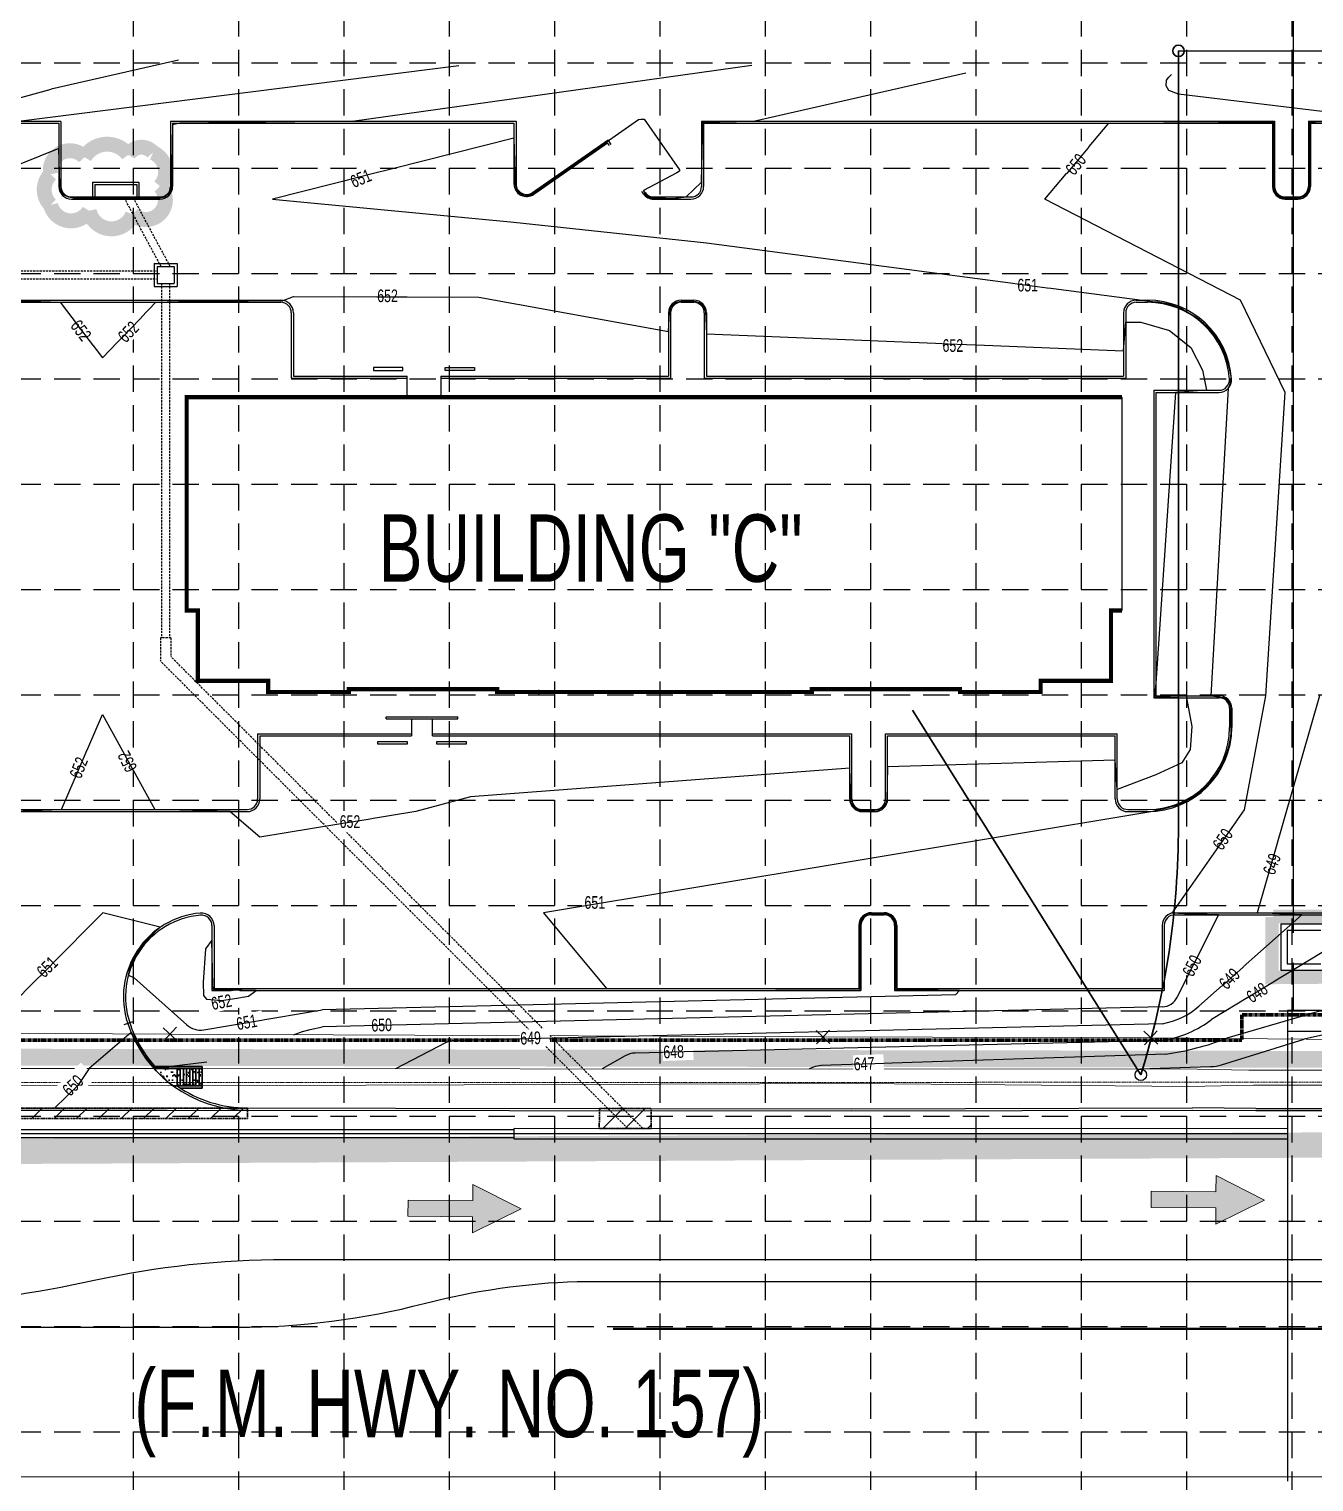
# Model space of a CAD drawing. Header units: feet. Extents: x 9897 to 20516, y 9531 to 20344.
# Drawn here: x 10723.2 to 11028.1, y 9895.1 to 10240 of the extents above; entities that cross this region are included whole.
import ezdxf

# ---------------------------------------------------------------- set-up
doc = ezdxf.new("R2010")
doc.units = ezdxf.units.FT
doc.header["$MEASUREMENT"] = 0
for name, pattern in [('CENTER2', [28.575, 19.05, -3.175, 3.175, -3.175]), ('DASHED', [0.75, 0.5, -0.25]), ('DASHED2', [0.375, 0.25, -0.125]), ('HIDDEN', [0.375, 0.25, -0.125]), ('PHANTOM2', [1.25, 0.625, -0.125, 0.125, -0.125, 0.125, -0.125])]:
    doc.linetypes.add(name, pattern=pattern)
doc.layers.get('0').update_dxf_attribs({"lineweight": 18})
for name, color, linetype, lineweight in [('1-CM-DRAW', 9, 'Continuous', 25), ('BDY', 30, 'PHANTOM2', 70), ('BDY-ORIGINALTRACTS', 10, 'HIDDEN', 20), ('FENCE', 43, 'Continuous', 20), ('LIMITS OF DISTURBANCE', 1, 'Continuous', 18), ('PAVE-SAWCUT', 4, 'DASHED2', 35), ('PAVE-SAWCUT-HATCH', 7, 'Continuous', 25), ('PAVE-SIDE-EX', 8, 'Continuous', 18), ('PAVE-SIDEWALK', 6, 'Continuous', 35), ('PC', 43, 'Continuous', 25), ('TEXT-ANNOT-CONTOUR-PROP', 9, 'Continuous', 20), ('TEXT-STREET NAMES', 5, 'Continuous', 35), ('UE-SS', 81, 'CENTER2', 25), ('UP-SD', 160, 'DASHED', 25), ('UP-SD-INLET', 2, 'Continuous', 25), ('UP-SS', 52, 'Continuous', 35)]:
    doc.layers.add(name, color=color, linetype=linetype, lineweight=lineweight)
for name, color, linetype in [('A-SITE-BLDG', 2, 'Continuous'), ('A-SITE-CURB', 4, 'Continuous'), ('A-SITE-CURB-BACK', 200, 'Continuous'), ('A-SITE-CURB-FUTR', 6, 'Continuous'), ('BDY-BC', 20, 'Continuous'), ('BDY-GUTTER', 255, 'Continuous'), ('GRID', 254, 'HIDDEN'), ('LEGEND', 7, 'Continuous'), ('SILT FENCE', 200, 'Continuous'), ('UE-SD', 57, 'Continuous')]:
    doc.layers.add(name, color=color, linetype=linetype)
doc.styles.get("Standard").update_dxf_attribs({"font": 'ARIAL.TTF', "width": 0.7})

# ---------------------------------------------------------------- blocks, each defined once
blk = doc.blocks.new('X')
at = {"color": 0}
for p, q in [((-0.00294, -0.00294), (0.00294, 0.00294)), ((-0.00294, 0.00294), (0.00294, -0.00294))]:
    blk.add_line(p, q, dxfattribs=at)
blk.add_point((0, 0), dxfattribs=at)
blk = doc.blocks.new('inlet protection')
at = {"layer": 'LEGEND', "color": 170, "ltscale": 100, "const_width": 9.48}
blk.add_lwpolyline([(38.03, 58.52, 0.520567), (38.03, 58.52, 0.765195), (16.58, 47.73, 0.417879), (16.45, 28.3, 0.6649), (40.96, 24.56, 0.744833), (68.6, 22.24, 0.975642), (85.82, 40.03, 0.520567), (81.53, 61.46, 0.520567), (65.81, 60.03, 0.540264), (38.03, 58.52)], format="xyb", close=True, dxfattribs=at)

msp = doc.modelspace()

# ---------------------------------------------------------------- hatches: boundary and pattern name
at = {"layer": 'PAVE-SAWCUT-HATCH'}
h = msp.add_hatch(dxfattribs=at)
h.set_pattern_fill('ANSI31', color=256, scale=30, style=0)
h.paths.add_polyline_path([(10775.02, 9983.87), (10775.02, 9981.37), (10686.09, 9981.33), (10686.08, 9983.83)])
h = msp.add_hatch(dxfattribs=at)
h.set_pattern_fill('ANSI31', color=256, scale=30, style=0)
h.paths.add_polyline_path([(10858.5, 9983.77), (10870.81, 9983.75), (10870.81, 9978.99), (10858.49, 9979)])
at = {"layer": 'PAVE-SIDEWALK'}
h = msp.add_hatch(dxfattribs=at)
h.set_pattern_fill('AR-SAND', style=0)
h.set_pattern_definition([(37.5, (0, 0), (-0.06299336, 1.92682377), [0, -1.52, 0, -1.7, 0, -1.625]), (7.5, (0, 0), (1.7697767, 2.82214607), [0, -0.82, 0, -1.37, 0, -0.525]), (327.5, (-1.23, 0), (3.11414186, 0.00565905), [0, -0.5, 0, -1.8, 0, -2.35]), (317.5, (-1.23, 0), (3.0061266, 0.87767556), [0, -0.25, 0, -1.18, 0, -1.35])])
edge = h.paths.add_edge_path()
edge.add_arc((10775.06, 10013.37), 30, 222.1728, 233.9878)
edge.add_line((10757.42, 9989.1), (10764.28, 9989.1))
edge.add_line((10764.28, 9989.1), (10764.28, 9993.22))
edge.add_line((10764.28, 9993.22), (10752.82, 9993.23))

# ---------------------------------------------------------------- linework, layer by layer
for points in [[(11004.85, 9967.83), (11004.82, 9963.99), (10989.46, 9964.12), (10989.43, 9960.28), (11004.79, 9960.16), (11004.76, 9956.32), (11016.32, 9961.98), (11004.85, 9967.83)], [(10828.49, 9965.75), (10828.46, 9961.91), (10813.1, 9962.03), (10813.07, 9958.19), (10828.43, 9958.07), (10828.4, 9954.23), (10839.96, 9959.9), (10828.49, 9965.75)]]:
    msp.add_lwpolyline(points, close=True)
at = {"color": 254}
for points in [[(11004.76, 9956.32), (11004.85, 9967.83), (11016.32, 9961.98), (11004.85, 9967.83)], [(10828.4, 9954.23), (10828.49, 9965.75), (10839.96, 9959.9), (10828.49, 9965.75)], [(10989.46, 9964.12), (10989.43, 9960.28), (11004.82, 9963.99), (11004.79, 9960.16)], [(10813.1, 9962.03), (10813.07, 9958.19), (10828.46, 9961.91), (10828.43, 9958.07)]]:
    msp.add_solid(points, dxfattribs=at)
at = {"layer": '1-CM-DRAW'}
for p, q in [((10882.74, 10218.13), (10882.74, 10202.63)), ((10748, 10004.42), (10745.63, 10003.64))]:
    msp.add_line(p, q, dxfattribs=at)
at = {"layer": 'A-SITE-BLDG', "color": 7}
for p, q in [((10982.56, 10101.96), (10982.56, 10152.63)), ((10844.07, 10083.13), (10844.07, 10082.13))]:
    msp.add_line(p, q, dxfattribs=at)
at = {"layer": 'A-SITE-BLDG', "color": 7, "const_width": 1}
msp.add_lwpolyline([(10760.56, 10152.63), (10982.56, 10152.63), (10760.56, 10152.63), (10760.56, 10101.96), (10763.23, 10101.96), (10763.23, 10085.29), (10779.9, 10085.29), (10779.9, 10082.63), (10799.06, 10082.63), (10799.06, 10083.29), (10834.23, 10083.29), (10834.23, 10082.63), (10908.9, 10082.63), (10908.9, 10083.29), (10944.07, 10083.29), (10944.07, 10082.63), (10963.23, 10082.63), (10963.23, 10085.29), (10979.9, 10085.29), (10979.9, 10101.96), (10982.56, 10101.96)], dxfattribs=at)
at = {"layer": 'A-SITE-CURB', "color": 7, "ltscale": 0.45}
for p, q in [((10667.24, 10217.63), (10730.24, 10217.63)), ((10730.24, 10217.63), (10730.24, 10202.63)), ((10757.24, 10217.63), (10757.24, 10202.63)), ((10757.24, 10217.63), (10838.24, 10217.63)), ((10838.24, 10217.63), (10838.24, 10203.23)), ((10883.24, 10217.63), (10883.24, 10202.63)), ((10842.96, 10200.77), (10860.44, 10213.02)), ((10871.38, 10199.63), (10880.24, 10199.63)), ((10663.22, 10175.63), (10782.9, 10175.63)), ((10663.22, 10175.63), (10782.9, 10175.63)), ((10877.9, 10175.63), (10880.9, 10175.63)), ((10985.9, 10175.63), (10988.57, 10175.63)), ((10785.9, 10172.63), (10785.9, 10157.63)), ((10785.9, 10172.63), (10785.9, 10157.63)), ((10874.9, 10172.63), (10874.9, 10157.63)), ((10883.9, 10172.63), (10883.9, 10157.63)), ((10982.9, 10172.63), (10982.9, 10157.63)), ((10785.9, 10157.63), (10794.9, 10157.63)), ((10785.9, 10157.63), (10794.9, 10157.63)), ((10794.9, 10157.63), (10812.9, 10157.63)), ((10802.9, 10157.63), (10812.9, 10157.63)), ((10812.9, 10152.63), (10812.9, 10157.63)), ((10820.9, 10157.63), (10820.9, 10152.63)), ((10820.9, 10157.63), (10874.9, 10157.63)), ((10820.9, 10157.63), (10874.9, 10157.63)), ((10883.9, 10157.63), (10982.9, 10157.63)), ((10990.57, 10153.75), (10990.57, 10081.75)), ((10990.57, 10153.75), (11005.53, 10153.75)), ((10990.57, 10081.75), (11005.57, 10081.75)), ((11008.57, 10078.75), (11008.57, 10074.23)), ((10807.91, 10076.24), (10824.91, 10076.23)), ((10807.91, 10076.24), (10824.91, 10076.23)), ((10813.91, 10076.24), (10813.91, 10072.24)), ((10813.91, 10076.24), (10813.91, 10072.24)), ((10818.91, 10072.23), (10818.91, 10076.23)), ((10818.91, 10072.23), (10818.91, 10076.23)), ((10777.91, 10072.23), (10813.91, 10072.23)), ((10777.91, 10072.23), (10777.91, 10057.23)), ((10777.91, 10072.23), (10813.91, 10072.23)), ((10818.91, 10072.23), (10917.91, 10072.23)), ((10917.91, 10057.23), (10917.91, 10072.23)), ((10926.91, 10072.23), (10980.91, 10072.23)), ((10926.91, 10057.23), (10926.91, 10072.23)), ((10980.91, 10057.23), (10980.91, 10072.23)), ((10667.22, 10054.23), (10774.91, 10054.23)), ((10667.22, 10054.23), (10774.91, 10054.23)), ((10920.91, 10054.23), (10923.91, 10054.23)), ((10983.91, 10054.23), (10988.57, 10054.23))]:
    msp.add_line(p, q, dxfattribs=at)
at = {"layer": 'A-SITE-CURB', "color": 7}
for p, q in [((10883.24, 10217.63), (11018.24, 10217.63)), ((11018.24, 10217.63), (11018.24, 10202.63)), ((11027.24, 10217.63), (11027.24, 10202.63)), ((11027.24, 10217.63), (11198.24, 10217.63)), ((10860.92, 10212.33), (10860.44, 10213.02)), ((10733.24, 10199.63), (10754.24, 10199.63)), ((10868.92, 10200.91), (10868.57, 10201.41)), ((11021.24, 10199.63), (11024.24, 10199.63)), ((10804.9, 10159.62), (10804.9, 10158.96)), ((10811.9, 10159.62), (10804.9, 10159.62)), ((10804.9, 10158.96), (10811.9, 10158.96)), ((10811.9, 10158.96), (10811.9, 10159.62)), ((10821.9, 10159.62), (10828.9, 10159.62)), ((10821.9, 10158.96), (10821.9, 10159.62)), ((10828.9, 10158.96), (10821.9, 10158.96)), ((10828.9, 10159.62), (10828.9, 10158.96)), ((10923.06, 10030.23), (10926.06, 10030.23)), ((10995.06, 10030.23), (11083.56, 10030.23)), ((10767.06, 10027.16), (10767.06, 10012.23)), ((10920.06, 10027.23), (10920.06, 10012.23)), ((10929.06, 10027.23), (10929.06, 10012.23)), ((10992.06, 10027.23), (10992.06, 10012.23)), ((10767.06, 10012.23), (10920.06, 10012.23)), ((10929.06, 10012.23), (10992.06, 10012.23))]:
    msp.add_line(p, q, dxfattribs=at)
at = {"layer": 'A-SITE-CURB', "color": 7, "ltscale": 0.45}
for points in [[(10812.91, 10070.23), (10805.91, 10070.23), (10805.91, 10070.9), (10812.91, 10070.9)], [(10826.91, 10070.23), (10819.91, 10070.23), (10819.91, 10070.9), (10826.91, 10070.9)]]:
    msp.add_lwpolyline(points, close=True, dxfattribs=at)
at = {"layer": 'A-SITE-CURB', "color": 7}
for centre, radius, start, end in [((10733.24, 10202.63), 3, 180, 270), ((11021.24, 10202.63), 3, 180, 270), ((11024.24, 10202.63), 3, 270, 0), ((10765.56, 10010.23), 20, 95.0622, 198.297), ((10764.06, 10027.16), 3, 0, 95.0622), ((10923.06, 10027.23), 3, 90, 180), ((10926.06, 10027.23), 3, 0, 90), ((10995.06, 10027.23), 3, 90, 180), ((10775.06, 10013.37), 30, 198.297, 269.9315)]:
    msp.add_arc(centre, radius, start, end, dxfattribs=at)
at = {"layer": 'A-SITE-CURB', "color": 7, "ltscale": 0.45}
for centre, radius, start, end in [((10754.24, 10202.63), 3, 270, 0), ((10841.24, 10203.23), 3, 180, 305), ((10880.24, 10202.63), 3, 270, 0), ((10871.38, 10202.63), 3, 215, 270), ((10782.9, 10172.63), 3, 0, 90), ((10782.9, 10172.63), 3, 0, 90), ((10877.9, 10172.63), 3, 90, 180), ((10880.9, 10172.63), 3, 0, 90), ((10985.9, 10172.63), 3, 90, 180), ((10988.57, 10155.63), 20, 3.7822, 90), ((11005.53, 10156.75), 3, 270, 3.7822), ((11005.57, 10078.75), 3, 0, 90), ((10988.57, 10074.23), 20, 270, 360), ((10774.91, 10057.23), 3, 270, 0), ((10774.91, 10057.23), 3, 270, 0), ((10920.91, 10057.23), 3, 180, 270), ((10923.91, 10057.23), 3, 270, 0), ((10983.91, 10057.23), 3, 180, 270)]:
    msp.add_arc(centre, radius, start, end, dxfattribs=at)
at = {"layer": 'A-SITE-CURB-BACK', "color": 7, "ltscale": 0.45}
for p, q in [((10666.74, 10218.13), (10730.74, 10218.13)), ((10730.74, 10218.09), (10730.74, 10202.63)), ((10756.74, 10218.13), (10838.74, 10218.13)), ((10756.74, 10218.11), (10756.74, 10202.63)), ((10838.74, 10218.13), (10838.74, 10203.23)), ((10882.74, 10218.13), (11018.74, 10218.13)), ((10882.74, 10217.63), (10882.74, 10202.63)), ((11018.74, 10218.13), (11018.74, 10202.63)), ((11026.74, 10218.13), (11026.74, 10202.63)), ((11026.74, 10218.13), (11198.74, 10218.13)), ((10842.67, 10201.18), (10860.56, 10213.71)), ((10871.38, 10200.13), (10880.24, 10200.13)), ((10873.82, 10200.13), (10880.24, 10200.13)), ((11021.24, 10200.13), (11024.24, 10200.13)), ((10807.91, 10076.74), (10824.91, 10076.73)), ((10807.91, 10076.74), (10824.91, 10076.73)), ((10667.22, 10054.73), (10774.91, 10054.73)), ((10667.22, 10054.73), (10774.91, 10054.73))]:
    msp.add_line(p, q, dxfattribs=at)
at = {"layer": 'A-SITE-CURB-BACK', "color": 7}
for p, q in [((10861.33, 10212.62), (10860.56, 10213.71)), ((10733.24, 10200.13), (10754.24, 10200.13)), ((10869.33, 10201.19), (10868.98, 10201.7)), ((10663.22, 10175.13), (10782.9, 10175.13)), ((10663.22, 10175.13), (10782.9, 10175.13)), ((10877.9, 10175.13), (10880.9, 10175.13)), ((10985.9, 10175.13), (10988.57, 10175.13)), ((10785.4, 10172.63), (10785.4, 10157.13)), ((10785.4, 10172.63), (10785.4, 10157.13)), ((10875.4, 10172.63), (10875.4, 10157.13)), ((10883.4, 10172.63), (10883.4, 10157.13)), ((10983.4, 10172.63), (10983.4, 10157.13)), ((10785.4, 10157.13), (10794.9, 10157.13)), ((10785.4, 10157.13), (10794.9, 10157.13)), ((10794.9, 10157.13), (10812.9, 10157.13)), ((10802.9, 10157.13), (10812.9, 10157.13)), ((10820.9, 10157.13), (10875.4, 10157.13)), ((10820.9, 10157.13), (10875.4, 10157.13)), ((10883.4, 10157.13), (10983.4, 10157.13)), ((10990.07, 10154.25), (10990.07, 10081.25)), ((10990.07, 10154.25), (11005.53, 10154.25)), ((10990.07, 10081.25), (11005.57, 10081.25)), ((11008.07, 10078.75), (11008.07, 10074.23)), ((10807.91, 10076.24), (10807.91, 10076.74)), ((10807.91, 10076.24), (10807.91, 10076.74)), ((10824.91, 10076.23), (10824.91, 10076.73)), ((10824.91, 10076.23), (10824.91, 10076.73)), ((10777.41, 10072.73), (10813.91, 10072.73)), ((10777.41, 10072.73), (10777.41, 10057.23)), ((10777.41, 10072.73), (10813.91, 10072.73)), ((10818.91, 10072.73), (10918.41, 10072.73)), ((10918.41, 10057.23), (10918.41, 10072.73)), ((10926.41, 10072.73), (10981.41, 10072.73)), ((10926.41, 10057.23), (10926.41, 10072.73)), ((10981.41, 10057.23), (10981.41, 10072.73)), ((10920.91, 10054.73), (10923.91, 10054.73)), ((10983.91, 10054.73), (10988.57, 10054.73)), ((10923.06, 10029.73), (10926.06, 10029.73)), ((10995.06, 10029.73), (11083.56, 10029.73)), ((10766.56, 10027.16), (10766.56, 10011.73)), ((10920.56, 10027.23), (10920.56, 10011.73)), ((10928.56, 10027.23), (10928.56, 10011.73)), ((10992.56, 10027.23), (10992.56, 10011.73)), ((10766.56, 10011.73), (10920.56, 10011.73)), ((10928.56, 10011.73), (10992.56, 10011.73))]:
    msp.add_line(p, q, dxfattribs=at)
for centre, radius, start, end in [((10733.24, 10202.63), 2.5, 180, 270), ((10782.9, 10172.63), 2.5, 0, 90), ((10782.9, 10172.63), 2.5, 0, 90), ((10877.9, 10172.63), 2.5, 90, 180), ((10880.9, 10172.63), 2.5, 0, 90), ((10985.9, 10172.63), 2.5, 90, 180), ((10988.57, 10155.63), 19.5, 3.7822, 90), ((11005.53, 10156.75), 2.5, 270, 3.7822), ((11005.57, 10078.75), 2.5, 360, 90), ((10988.57, 10074.23), 19.5, 270, 360), ((10920.91, 10057.23), 2.5, 180, 270), ((10923.91, 10057.23), 2.5, 270, 0), ((10983.91, 10057.23), 2.5, 180, 270), ((10765.56, 10010.23), 19.5, 95.0622, 198.297), ((10764.06, 10027.16), 2.5, 0, 95.0622), ((10923.06, 10027.23), 2.5, 90, 180), ((10926.06, 10027.23), 2.5, 0, 90), ((10995.06, 10027.23), 2.5, 90, 180), ((10775.06, 10013.37), 29.5, 198.297, 223.0599), ((10775.06, 10013.37), 29.5, 235.3464, 269.9315)]:
    msp.add_arc(centre, radius, start, end, dxfattribs=at)
at = {"layer": 'A-SITE-CURB-BACK', "color": 7, "ltscale": 0.45}
for centre, start, end in [((10754.24, 10202.63), 270, 0), ((10841.24, 10203.23), 180, 305), ((10880.24, 10202.63), 270, 0), ((10880.24, 10202.63), 270, 0), ((11021.24, 10202.63), 180, 270), ((11024.24, 10202.63), 270, 0), ((10871.38, 10202.63), 215, 270), ((10774.91, 10057.23), 270, 0), ((10774.91, 10057.23), 270, 0)]:
    msp.add_arc(centre, 2.5, start, end, dxfattribs=at)
at = {"layer": 'A-SITE-CURB-FUTR', "color": 7}
msp.add_lwpolyline([(10489.96, 9931.84), (10772.72, 9931.84, 0.063349), (10816.96, 9937.47, -0.055002), (10853.25, 9942.7), (11065.25, 9942.7, 0.051122), (11072.98, 9943.49, 0.814038), (11072.98, 9947.26, 0.064835), (11065.05, 9947.85), (10784.02, 9947.85, 0.054396), (10738.6, 9942.9, -0.0391), (10696.15, 9936.95), (10489.99, 9936.95, 0.039916), (10480.07, 9936.16, 0.89837), (10480.27, 9932.39, -0.001182)], format="xyb", close=True, dxfattribs=at)
at = {"layer": 'A-SITE-CURB-FUTR', "color": 7, "const_width": 0.5}
msp.add_lwpolyline([(10861.73, 9931.46), (11072.2, 9931.46)], dxfattribs=at)
at = {"layer": 'BDY', "color": 7}
for p, q in [((11040.92, 10006), (11010.92, 10006)), ((11010.92, 10006), (11010.92, 10000)), ((11010.92, 10000), (10000, 10000))]:
    msp.add_line(p, q, dxfattribs=at)
at = {"layer": 'BDY-BC', "color": 7}
for p, q in [((10645.44, 9983.8), (10755.95, 9983.89)), ((10755.95, 9983.89), (10918.43, 9983.7)), ((10918.43, 9983.7), (10999.29, 9983.88)), ((11014.27, 9983.74), (10999.29, 9983.88)), ((11014.27, 9983.74), (11103.32, 9983.75)), ((10471.22, 9896.43), (11465.07, 9896.26))]:
    msp.add_line(p, q, dxfattribs=at)
at = {"layer": 'BDY-GUTTER'}
for p, q in [((10645.44, 9983.3), (10755.95, 9983.39)), ((10755.95, 9983.39), (10918.43, 9983.2)), ((10918.43, 9983.2), (10999.29, 9983.38)), ((10999.29, 9983.38), (11014.26, 9983.24)), ((11014.27, 9983.24), (11103.32, 9983.25))]:
    msp.add_line(p, q, dxfattribs=at)
at = {"layer": 'BDY-ORIGINALTRACTS', "color": 7}
msp.add_line((11459.03, 9990.08), (9999.19, 9989.75), dxfattribs=at)
at = {"layer": 'FENCE'}
for p, q in [((10756.6, 10001.39), (10639.25, 10002.1)), ((10911.58, 10000.73), (10756.6, 10001.39)), ((10989.35, 10000.55), (10911.58, 10000.73)), ((11041, 10000.08), (10989.35, 10000.55))]:
    msp.add_line(p, q, dxfattribs=at)
at = {"layer": 'GRID', "color": 8, "linetype": 'HIDDEN', "ltscale": 25}
for p, q in [((10747.84, 10506.97), (10747.84, 9631.86)), ((10772.84, 10506.97), (10772.84, 9631.86)), ((10797.84, 10506.97), (10797.84, 9631.86)), ((10822.84, 10506.97), (10822.84, 9631.86)), ((10847.84, 10506.97), (10847.84, 9631.86)), ((10872.84, 10506.97), (10872.84, 9631.86)), ((10897.84, 10506.97), (10897.84, 9631.86)), ((10922.84, 10506.97), (10922.84, 9631.86)), ((10947.84, 10506.97), (10947.84, 9631.86)), ((10972.84, 10506.97), (10972.84, 9631.86)), ((10997.84, 10506.97), (10997.84, 9631.86)), ((11022.84, 10506.97), (11022.84, 9631.86)), ((9922.84, 10231.97), (11472.84, 10231.97)), ((9922.84, 10206.97), (11472.84, 10206.97)), ((9922.84, 10181.97), (11472.84, 10181.97)), ((9922.84, 10156.97), (11472.84, 10156.97)), ((9922.84, 10131.97), (11472.84, 10131.97)), ((9922.84, 10106.97), (11472.84, 10106.97)), ((9922.84, 10081.97), (11472.84, 10081.97)), ((9922.84, 10056.97), (11472.84, 10056.97)), ((9922.84, 10031.97), (11472.84, 10031.97)), ((9922.84, 10006.97), (11472.84, 10006.97)), ((9922.84, 9981.97), (11472.84, 9981.97)), ((9922.84, 9956.97), (11472.84, 9956.97)), ((9922.84, 9931.97), (11472.84, 9931.97)), ((9922.84, 9906.97), (11472.84, 9906.97))]:
    msp.add_line(p, q, dxfattribs=at)
at = {"layer": 'PAVE-SAWCUT'}
for points in [[(10775.02, 9983.87), (10775.02, 9981.37), (10686.09, 9981.33), (10686.08, 9983.83)], [(10858.5, 9983.77), (10870.81, 9983.75), (10870.81, 9978.99), (10858.49, 9979)]]:
    msp.add_lwpolyline(points, close=True, dxfattribs=at)
at = {"layer": 'PAVE-SIDE-EX', "color": 7}
for p, q in [((10640.92, 9993.3), (10755.98, 9993.22)), ((10755.98, 9993.22), (10923.28, 9993.12)), ((10923.28, 9993.12), (10996.21, 9993.19)), ((10996.21, 9993.19), (11012.64, 9992.84)), ((11012.64, 9992.84), (11149.93, 9992.94)), ((10756.36, 9989.1), (10641.52, 9989.56)), ((10919.81, 9989.69), (10756.36, 9989.1)), ((10998.32, 9989), (10919.81, 9989.69)), ((11013.74, 9989.28), (10998.32, 9989)), ((11148.55, 9989.13), (11013.74, 9989.28))]:
    msp.add_line(p, q, dxfattribs=at)
at = {"layer": 'PAVE-SIDEWALK', "color": 7}
for p, q in [((10764.28, 9993.72), (10753.05, 9993.73)), ((10758.28, 9989.1), (10758.28, 9993.22)), ((10759.03, 9989.1), (10759.03, 9993.22)), ((10759.78, 9989.1), (10759.78, 9993.22)), ((10760.53, 9989.1), (10760.53, 9993.22)), ((10761.28, 9989.1), (10761.28, 9993.22)), ((10762.03, 9989.1), (10762.03, 9993.22)), ((10762.78, 9989.1), (10762.78, 9993.22)), ((10763.53, 9989.1), (10763.53, 9993.22)), ((10764.28, 9993.22), (10764.28, 9993.72)), ((10764.28, 9988.6), (10759.03, 9988.6)), ((10764.28, 9989.1), (10764.28, 9988.6))]:
    msp.add_line(p, q, dxfattribs=at)
msp.add_lwpolyline([(10752.82, 9993.23, 0.051599), (10757.42, 9989.1), (10764.28, 9989.1), (10764.28, 9993.22)], format="xyb", close=True, dxfattribs=at)
at = {"layer": 'PC', "color": 47}
for p, q in [((10720.69, 10218.13), (10825.18, 10231.38)), ((10758.59, 10232.59), (10728.38, 10225.74)), ((10799.87, 10218.13), (10894.69, 10231.45)), ((10895.04, 10218.13), (10945.48, 10229.62)), ((10993, 10226.53), (10993.1, 10227.88)), ((10993.63, 10225.45), (10993, 10226.53)), ((10993.1, 10227.88), (10993.62, 10228.6)), ((10993.62, 10228.6), (10994.23, 10229.23)), ((10700.57, 10218.13), (10728.38, 10225.74)), ((10995.92, 10224.51), (10993.63, 10225.45)), ((11030.02, 10220.4), (10995.92, 10224.51)), ((10757.24, 10217.23), (10757, 10203.09)), ((10758.94, 10217.63), (10757.24, 10217.23)), ((10799.87, 10218.13), (10758.94, 10217.63)), ((10842.98, 10201.13), (10867.78, 10218.5)), ((10867.78, 10218.5), (10868.35, 10218.57)), ((10868.35, 10218.57), (10869.13, 10218.57)), ((10869.13, 10218.57), (10877.48, 10206.59)), ((10882.74, 10203.63), (10883.05, 10217.89)), ((10883.05, 10217.89), (10895.04, 10218.13)), ((10979.42, 10217.63), (11018.48, 10217.9)), ((11018.48, 10217.9), (11018.48, 10202.64)), ((11027, 10202.34), (11027.02, 10217.89)), ((11027.02, 10217.89), (11031.29, 10218.13)), ((10838.24, 10214.13), (10838.5, 10203.07)), ((10730.24, 10211.63), (10721.24, 10208.03)), ((10730.48, 10203.07), (10730.24, 10211.63)), ((10876.92, 10205.89), (10868.98, 10201.7)), ((10877.5, 10206.29), (10876.92, 10205.89)), ((10877.48, 10206.59), (10877.5, 10206.29)), ((10730.5, 10202.38), (10730.48, 10203.07)), ((10730.83, 10201.31), (10730.5, 10202.38)), ((10756.85, 10202.17), (10756.83, 10201.73)), ((10757, 10203.09), (10756.85, 10202.17)), ((10838.5, 10203.07), (10838.73, 10202.16)), ((10838.73, 10202.16), (10839.46, 10201.13)), ((10882.74, 10203.63), (10879.08, 10200.13)), ((11018.48, 10202.64), (11018.62, 10201.72)), ((11026.8, 10201.63), (11027, 10202.34)), ((10731.49, 10200.53), (10730.83, 10201.31)), ((10732.49, 10200.08), (10731.49, 10200.53)), ((10733.72, 10199.88), (10732.49, 10200.08)), ((10754.17, 10199.83), (10733.72, 10199.88)), ((10755.39, 10200.09), (10754.17, 10199.83)), ((10756.33, 10200.93), (10755.39, 10200.09)), ((10756.62, 10201.24), (10756.33, 10200.93)), ((10756.83, 10201.73), (10756.62, 10201.24)), ((10839.46, 10201.13), (10840.33, 10200.67)), ((10840.33, 10200.67), (10841.34, 10200.47)), ((10841.34, 10200.47), (10842.21, 10200.61)), ((10842.21, 10200.61), (10842.98, 10201.13)), ((10868.98, 10201.7), (10869.14, 10201.04)), ((10869.14, 10201.04), (10869.52, 10200.66)), ((10869.52, 10200.66), (10870.61, 10199.96)), ((10870.61, 10199.96), (10871.95, 10199.9)), ((10871.95, 10199.9), (10873, 10199.87)), ((10873, 10199.87), (10874.16, 10199.84)), ((10874.16, 10199.84), (10876.02, 10199.79)), ((10876.02, 10199.79), (10879.08, 10200.13)), ((11018.62, 10201.72), (11018.91, 10201.14)), ((11018.91, 10201.14), (11019.46, 10200.57)), ((11019.46, 10200.57), (11020, 10200.14)), ((11020, 10200.14), (11020.7, 10199.9)), ((11020.7, 10199.9), (11024.67, 10199.88)), ((11024.67, 10199.88), (11025.69, 10200.31)), ((11025.69, 10200.31), (11026.45, 10200.96)), ((11026.45, 10200.96), (11026.8, 10201.63)), ((10838.24, 10194.15), (10883.9, 10189.23)), ((10716.82, 10175.63), (10730.56, 10175.13)), ((10753.26, 10175.13), (10758.59, 10175.33)), ((10758.59, 10175.33), (10783.45, 10175.58)), ((10783.45, 10175.58), (10785.9, 10176.53)), ((10829.9, 10176.37), (10874.9, 10168.22)), ((10875.46, 10173.95), (10875.94, 10174.53)), ((10875.94, 10174.53), (10876.73, 10175.16)), ((10876.73, 10175.16), (10877.5, 10175.34)), ((10877.5, 10175.34), (10881.31, 10175.36)), ((10881.31, 10175.36), (10882.53, 10174.92)), ((10882.53, 10174.92), (10883.07, 10174.36)), ((10987.34, 10175.63), (10989.79, 10175.35)), ((10989.79, 10175.35), (10991.13, 10175.22)), ((10991.13, 10175.22), (10993.54, 10174.76)), ((10993.54, 10174.76), (10994.99, 10174.33)), ((11021.26, 10153.75), (11010.68, 10175.63)), ((10874.9, 10168.22), (10875.17, 10172.8)), ((10875.17, 10172.8), (10875.46, 10173.95)), ((10883.07, 10174.36), (10883.41, 10173.78)), ((10883.41, 10173.78), (10883.66, 10173.01)), ((10883.66, 10173.01), (10883.9, 10167.63)), ((10994.99, 10174.33), (10996.48, 10173.77)), ((10996.48, 10173.77), (11000.39, 10171.43)), ((11000.39, 10171.43), (11001.9, 10170.19)), ((10982.9, 10163.58), (10983.4, 10170.45)), ((10983.4, 10170.45), (10986.98, 10170.45)), ((10986.98, 10170.45), (10993.82, 10168.44)), ((10993.82, 10168.44), (10998.85, 10164.42)), ((11001.9, 10170.19), (11002.85, 10169.33)), ((11002.85, 10169.33), (11004.44, 10167.34)), ((10998.85, 10164.42), (11001.6, 10159.06)), ((11004.44, 10167.34), (11005.44, 10165.84)), ((11005.44, 10165.84), (11006.35, 10164.23)), ((11006.35, 10164.23), (11007.2, 10162.33)), ((11007.2, 10162.33), (11007.59, 10160.9)), ((11007.59, 10160.9), (11008.03, 10159.03)), ((11001.6, 10159.06), (11002.55, 10154.25)), ((11008.03, 10159.03), (11008.31, 10157.5)), ((11008.31, 10157.5), (11008.19, 10155.89)), ((10995.23, 10153.75), (10990.57, 10084.73)), ((11002.55, 10154.25), (10995.23, 10153.75)), ((11007.72, 10154.7), (11003.58, 10081.75)), ((11008.19, 10155.89), (11007.72, 10154.7)), ((11016.69, 10081.75), (11021.26, 10153.75)), ((10990.57, 10084.73), (10990.26, 10081.59)), ((10990.26, 10081.59), (10997.82, 10081.25)), ((11003.58, 10081.75), (11005.69, 10081.5)), ((11005.69, 10081.5), (11006.5, 10081.34)), ((11006.5, 10081.34), (11007.29, 10080.94)), ((10997.82, 10081.25), (10999.12, 10074.42)), ((11007.29, 10080.94), (11007.82, 10080.36)), ((11007.82, 10080.36), (11008.15, 10079.71)), ((11008.15, 10079.71), (11008.29, 10079.23)), ((11008.29, 10079.23), (11008.32, 10078.68)), ((11008.32, 10078.68), (11008.34, 10074.2)), ((10999.12, 10074.42), (10998.7, 10069)), ((11008.15, 10071.61), (11007.79, 10069.6)), ((11008.32, 10072.69), (11008.15, 10071.61)), ((11008.34, 10074.2), (11008.32, 10072.69)), ((10998.7, 10069), (10996.72, 10065.78)), ((11007.26, 10067.83), (11006.5, 10065.89)), ((11007.79, 10069.6), (11007.26, 10067.83)), ((10917.91, 10064.55), (10827.91, 10057.73)), ((10918.17, 10057.15), (10917.91, 10064.55)), ((10926.91, 10064.88), (10926.69, 10056.97)), ((10980.91, 10066.43), (10926.91, 10064.88)), ((10981.41, 10059.45), (10980.91, 10066.43)), ((10996.72, 10065.78), (10990.58, 10062.96)), ((11005.58, 10064.15), (11004.7, 10062.84)), ((11006.5, 10065.89), (11005.58, 10064.15)), ((10990.58, 10062.96), (10981.41, 10059.45)), ((11004.7, 10062.84), (11002.77, 10060.44)), ((10827.91, 10057.73), (10814.95, 10054.23)), ((10918.29, 10056.32), (10918.17, 10057.15)), ((10999.37, 10057.7), (10997.34, 10056.54)), ((11000.99, 10058.88), (10999.37, 10057.7)), ((11002.77, 10060.44), (11000.99, 10058.88)), ((10717.07, 10054.23), (10730.89, 10054.73)), ((10770.8, 10054.23), (10753.01, 10054.73)), ((10777.91, 10048.19), (10770.8, 10054.23)), ((10918.97, 10055.32), (10918.29, 10056.32)), ((10919.65, 10054.74), (10918.97, 10055.32)), ((10920.42, 10054.5), (10919.65, 10054.74)), ((10922.14, 10054.46), (10920.42, 10054.5)), ((10923.78, 10054.47), (10922.14, 10054.46)), ((10924.74, 10054.61), (10923.78, 10054.47)), ((10925.88, 10055.18), (10924.74, 10054.61)), ((10926.24, 10055.76), (10925.88, 10055.18)), ((10926.46, 10056.17), (10926.24, 10055.76)), ((10926.69, 10056.97), (10926.46, 10056.17)), ((10990.6, 10054.47), (10989.84, 10054.27)), ((10992.22, 10054.79), (10990.6, 10054.47)), ((10995.36, 10055.67), (10992.22, 10054.79)), ((10997.34, 10056.54), (10995.36, 10055.67)), ((10754.31, 10026.76), (10740.65, 10030.23)), ((10922.07, 10029.81), (10921.45, 10029.5)), ((10922.72, 10029.95), (10922.07, 10029.81)), ((10923.8, 10030), (10922.72, 10029.95)), ((10925.17, 10030), (10923.8, 10030)), ((10926.39, 10029.94), (10925.17, 10030)), ((10927.07, 10029.82), (10926.39, 10029.94)), ((10927.79, 10029.36), (10927.07, 10029.82)), ((10997.39, 10029.96), (10994.43, 10030.16)), ((11005.41, 10029.73), (10997.39, 10029.96)), ((11025.2, 10029.73), (11014.58, 10030.23)), ((10752.94, 10025.5), (10754.31, 10026.76)), ((10920.33, 10026.54), (10920.27, 10011.98)), ((10920.52, 10028.25), (10920.32, 10027.53)), ((10920.32, 10027.53), (10920.33, 10026.54)), ((10920.91, 10028.98), (10920.52, 10028.25)), ((10921.45, 10029.5), (10920.91, 10028.98)), ((10928.37, 10028.77), (10927.79, 10029.36)), ((10928.86, 10027.44), (10928.37, 10028.77)), ((10928.83, 10012.01), (10928.86, 10027.44)), ((10749.54, 10021.76), (10750.61, 10023.16)), ((10750.61, 10023.16), (10752.94, 10025.5)), ((10766.56, 10023.72), (10765.05, 10021.66)), ((10747.27, 10017.65), (10748.13, 10019.53)), ((10748.13, 10019.53), (10749.54, 10021.76)), ((10765.05, 10021.66), (10764.48, 10013.73)), ((10746.75, 10015.37), (10747.27, 10017.65)), ((11101.69, 10017.42), (11025.73, 10000.22)), ((10746.75, 10015.37), (10748.14, 10014.79)), ((10748.14, 10014.79), (10760.62, 10003.63)), ((10920.27, 10011.98), (10860.19, 10012.23)), ((10943.98, 10011.73), (10928.83, 10012.01)), ((10943.98, 10011.73), (10942.98, 10010.71)), ((10785.89, 10001.23), (10788.09, 10002.02)), ((10788.09, 10002.02), (10789.91, 10002.51)), ((10789.91, 10002.51), (10792.79, 10003.14)), ((10747.39, 10001.77), (10748.38, 10000.25)), ((10748.38, 10000.25), (10748.87, 9999.32)), ((10748.87, 9999.32), (10750.51, 9996.44)), ((10822.02, 9999.34), (10810.09, 9993.19)), ((11006.16, 9994.14), (11025.73, 10000.22)), ((10750.51, 9996.44), (10752.25, 9994.22)), ((10864.6, 9996.25), (10859.2, 9993.16)), ((10752.25, 9994.22), (10753.09, 9993.41)), ((10753.09, 9993.41), (10756.27, 9993.42)), ((10756.27, 9993.72), (10765.32, 9994.82)), ((10756.27, 9993.42), (10756.27, 9993.72)), ((10909.35, 9993.57), (10908.3, 9993.13)), ((10986.72, 9993.18), (11003.5, 9993.7))]:
    msp.add_line(p, q, dxfattribs=at)
for centre, radius, start, end in [((10992, 10011.88), 4, 271.3605, 336.0281), ((10988.85, 10021.84), 18.26, 280.2853, 310.841), ((10763.95, 10007.35), 5, 228.1763, 277.5953), ((10987.12, 10027.35), 27.99, 281.0827, 306.487), ((10824.31, 9994.89), 5, 91.3605, 117.2448), ((10984.86, 10057.74), 61.57, 277.445, 291.4693), ((10867.08, 9991.91), 5, 91.3605, 119.7291), ((10911.28, 9988.95), 5, 91.3605, 112.7108), ((11003.19, 10003.69), 10, 271.7663, 287.252)]:
    msp.add_arc(centre, radius, start, end, dxfattribs=at)
at = {"layer": 'SILT FENCE', "linetype": 'Continuous', "const_width": 4}
msp.add_lwpolyline([(11065.59, 9995.36), (10726.57, 9995.92), (10342.59, 9996.06), (10016.85, 9995.78, -0.430854), (9991.13, 10017.87), (9987.16, 10249.94)], format="xyb", dxfattribs=at)
at = {"layer": 'UE-SD', "color": 5}
for p, q in [((11023.2, 10025.44), (11023.2, 10243.83)), ((11023.2, 10007.02), (11023.2, 10018.3)), ((11021.77, 10007.02), (11021.77, 9895.25)), ((11029.77, 10007.02), (11021.77, 10007.02)), ((11029.77, 10002.02), (11021.77, 10002.02)), ((11021.77, 9977.71), (10392.91, 9977.82)), ((10838.29, 9978.7), (10393.46, 9978.78)), ((10838.29, 9976.49), (10838.29, 9978.99)), ((11021.77, 9978.96), (10838.29, 9978.99)), ((10838.29, 9976.79), (10392.36, 9976.86)), ((11021.77, 9976.46), (10838.29, 9976.49))]:
    msp.add_line(p, q, dxfattribs=at)
at = {"layer": 'UE-SS', "linetype": 'Continuous'}
msp.add_circle((10987, 9991.75), 1.36, dxfattribs=at)
msp.add_circle((10987, 9991.75), 1.36, dxfattribs=at)
at = {"layer": 'UP-SD'}
for p, q in [((10754.48, 10183.63), (10745.65, 10200.13)), ((10756.65, 10183.63), (10747.82, 10200.13)), ((10277.92, 10182.59), (10753.57, 10182.59)), ((10277.13, 10180.67), (10753.57, 10180.67)), ((10754.61, 10179.63), (10754.61, 10095.5)), ((10756.52, 10179.63), (10756.52, 10095.5)), ((10754.32, 10095.5), (10754.32, 10089.99)), ((10756.82, 10095.5), (10754.32, 10095.5)), ((10756.82, 10095.5), (10756.82, 10091.02)), ((10865.27, 9978.99), (10754.32, 10089.99)), ((10868.81, 9978.99), (10756.82, 10091.02))]:
    msp.add_line(p, q, dxfattribs=at)
at = {"layer": 'UP-SD-INLET', "color": 5}
for p, q in [((10738.24, 10203.63), (10749.24, 10203.63)), ((10738.24, 10203.63), (10738.24, 10199.63)), ((10738.74, 10203.13), (10748.74, 10203.13)), ((10738.74, 10203.13), (10738.74, 10200.13)), ((10748.74, 10203.13), (10748.74, 10200.13)), ((10749.24, 10203.63), (10749.24, 10199.63)), ((10738.24, 10199.63), (10749.24, 10199.63)), ((10738.74, 10200.13), (10748.74, 10200.13)), ((10752.82, 10184.38), (10758.32, 10184.38)), ((10752.82, 10184.38), (10752.82, 10178.88)), ((10752.82, 10184.38), (10758.32, 10184.38)), ((10752.82, 10184.38), (10752.82, 10178.88)), ((10753.57, 10183.63), (10757.57, 10183.63)), ((10753.57, 10183.63), (10753.57, 10179.63)), ((10753.57, 10183.63), (10757.57, 10183.63)), ((10753.57, 10183.63), (10753.57, 10179.63)), ((10757.57, 10183.63), (10757.57, 10179.63)), ((10757.57, 10183.63), (10757.57, 10179.63)), ((10758.32, 10184.38), (10758.32, 10178.88)), ((10758.32, 10184.38), (10758.32, 10178.88)), ((10752.82, 10178.88), (10758.32, 10178.88)), ((10752.82, 10178.88), (10758.32, 10178.88)), ((10753.57, 10179.63), (10757.57, 10179.63)), ((10753.57, 10179.63), (10757.57, 10179.63)), ((11020.23, 10027.56), (11031.23, 10027.56)), ((11021.73, 10026.06), (11029.73, 10026.06)), ((11021.73, 10026.06), (11021.73, 10018.06)), ((11021.73, 10018.06), (11029.73, 10018.06))]:
    msp.add_line(p, q, dxfattribs=at)
at = {"layer": 'UP-SS', "linetype": 'Continuous'}
msp.add_line((10995.92, 10234.8), (11225.34, 10234.7), dxfattribs=at)
at = {"layer": 'UP-SS'}
for p, q in [((10995.92, 10050.82), (10995.92, 10234.8)), ((10987, 9991.75), (10932.84, 10078.29))]:
    msp.add_line(p, q, dxfattribs=at)
at = {"layer": 'UP-SS', "linetype": 'Continuous'}
msp.add_circle((10995.92, 10234.81, -663.39), 1.36, dxfattribs=at)
at = {"layer": 'UP-SS'}
msp.add_arc((10795.92, 10050.82), 200, 342.8223, 0, dxfattribs=at)

# ---------------------------------------------------------------- block references
at = {"xscale": 0.3738502713858907, "yscale": 0.3738502713858907, "zscale": 0.3738502713876938}
msp.add_blockref('inlet protection', (10722.11, 10187.69), dxfattribs=at)
at = {"layer": 'FENCE', "xscale": 540.0000000000001, "yscale": 540, "zscale": 540, "rotation": 92.12920690953888}
for p in [(10756.6, 10001.39, 1952.15), (10911.58, 10000.73, 1940.8), (10989.35, 10000.55, 1939.31)]:
    msp.add_blockref('X', p, dxfattribs=at)

# ---------------------------------------------------------------- texts
at = {"layer": 'TEXT-STREET NAMES', "color": 7, "width": 0.7}
for s, p in [('BUILDING "C"', (10806.1, 10108.79)), ('(F.M. HWY. NO. 157)', (10748.13, 9905.74))]:
    msp.add_text(s, height=16, rotation=359.9906, dxfattribs=at).set_placement(p)

# ---------------------------------------------------------------- next in the draw order: wipeouts: each hides what was drawn before it
for points in [[(10971.6, 10203.91), (10976.75, 10210.24), (10972.79, 10213.46), (10967.65, 10207.13)], [(10800.1, 10201.01), (10807.61, 10204.2), (10805.62, 10208.9), (10798.11, 10205.71)], [(10957.11, 10176.65), (10965.26, 10176.65), (10965.26, 10181.75), (10957.11, 10181.75)], [(10805.65, 10174.57), (10812.91, 10174.57), (10812.91, 10178.77), (10805.65, 10178.77)], [(10732.26, 10169.25), (10736.67, 10163.49), (10740, 10166.04), (10735.6, 10171.8)], [(10746.44, 10164.79), (10751.48, 10170.01), (10748.46, 10172.93), (10743.42, 10167.71)], [(10939.78, 10162.77), (10947.04, 10162.77), (10947.04, 10166.97), (10939.78, 10166.97)], [(10749.55, 10064.76), (10746.25, 10071.22), (10742.51, 10069.31), (10745.81, 10062.85)], [(10735.95, 10061.47), (10738.59, 10068.24), (10734.67, 10069.76), (10732.04, 10063)], [(10796.28, 10049.31), (10804.44, 10049.31), (10804.44, 10054.41), (10796.28, 10054.41)], [(11006.82, 10043.72), (11011.38, 10050.48), (11007.16, 10053.33), (11002.59, 10046.58)], [(11019.48, 10038.06), (11022.21, 10045.74), (11017.41, 10047.45), (11014.68, 10039.76)], [(10854.38, 10030.11), (10862.54, 10030.11), (10862.54, 10035.21), (10854.38, 10035.21)], [(10727.07, 10013.41), (10732.9, 10019.12), (10729.34, 10022.76), (10723.5, 10017.06)], [(11013.58, 10008.07), (11019.59, 10012.13), (11017.24, 10015.61), (11011.23, 10011.55)], [(10772.64, 10001.7), (10779.1, 10002.89), (10778.35, 10007.02), (10771.88, 10005.83)], [(10804.32, 10001.38), (10811.57, 10001.64), (10811.42, 10005.84), (10804.17, 10005.58)], [(10839.66, 9998.29), (10846.8, 9998.54), (10846.65, 10002.74), (10839.51, 10002.49)], [(10873.61, 9995.03), (10880.86, 9995.29), (10880.71, 9999.49), (10873.46, 9999.23)], [(10918.8, 9992.19), (10926.05, 9992.45), (10925.9, 9996.65), (10918.65, 9996.39)], [(10733.19, 9985.29), (10739.02, 9990.99), (10735.45, 9994.64), (10729.62, 9988.94)]]:
    msp.add_wipeout(points).dxf.layer = 'TEXT-ANNOT-CONTOUR-PROP'

# ---------------------------------------------------------------- next in the draw order: linework, layer by layer
at = {"layer": 'PC', "color": 47}
for p, q in [((10964.24, 10199.63), (10979.42, 10217.63)), ((10838.24, 10214.13), (10780.94, 10199.63)), ((10780.94, 10199.63), (10838.24, 10194.15)), ((11010.68, 10175.63), (10964.24, 10199.63)), ((10883.9, 10189.23), (10987.34, 10175.63)), ((10730.56, 10175.13), (10740.56, 10161.96)), ((10740.56, 10161.96), (10753.26, 10175.13)), ((10785.9, 10176.53), (10829.9, 10176.37)), ((10883.9, 10167.63), (10982.9, 10163.58)), ((11011.57, 10054.64), (11016.69, 10081.75)), ((11029.39, 10081.75), (11014.58, 10030.23)), ((10730.89, 10054.73), (10740.56, 10077.32)), ((10740.56, 10077.32), (10753.01, 10054.73)), ((10814.95, 10054.23), (10777.91, 10048.19)), ((10989.84, 10054.27), (10845.23, 10030.23)), ((10994.43, 10030.16), (11011.57, 10054.64)), ((10740.65, 10030.23), (10714.55, 10003.95)), ((10845.23, 10030.23), (10860.19, 10012.23)), ((10942.98, 10010.71), (10792.7, 10007.14)), ((10992.09, 10007.88), (10792.79, 10003.14)), ((10992.11, 10003.88), (10824.19, 9999.89)), ((10747.39, 10001.77), (10737.47, 9993.24)), ((10992.5, 9999.89), (10866.96, 9996.9)), ((10992.84, 9996.69), (10911.16, 9993.95)), ((10737.47, 9993.24), (10734.72, 9989.18)), ((10734.72, 9989.18), (10729.21, 9983.87))]:
    msp.add_line(p, q, dxfattribs=at)
at = {"layer": 'SILT FENCE', "linetype": 'DASHED2', "const_width": 3.2}
msp.add_lwpolyline([(11018.11, 10029.2), (11018.11, 10014.86), (11033.43, 10014.98), (11033.43, 10029.32), (11018.47, 10029.32), (11018.47, 10029.32)], dxfattribs=at)
at = {"layer": 'UP-SD-INLET', "color": 5}
for p, q in [((11020.23, 10027.56), (11020.23, 10016.56)), ((11020.23, 10016.56), (11031.23, 10016.56))]:
    msp.add_line(p, q, dxfattribs=at)

# ---------------------------------------------------------------- next in the draw order: texts
at = {"layer": 'PC', "color": 47, "linetype": 'DASHED2', "width": 0.7}
for s, rotation, p in [('650', 50.9122, (10971.16, 10205.03)), ('651', 23.0116, (10800.24, 10202.21)), ('652', 307.369, (10732.82, 10169.5)), ('652', 46.0072, (10746.11, 10165.31)), ('652', 117.0694, (10748.95, 10064.61)), ('652', 68.7225, (10735.44, 10061.82)), ('650', 55.9311, (11006.28, 10044.8)), ('649', 70.4465, (11018.69, 10038.97)), ('651', 44.3531, (10726.76, 10014.58)), ('650', 2.0326, (10804.44, 10001.99)), ('649', 2.0326, (10839.78, 9998.89)), ('648', 2.0326, (10873.73, 9995.64)), ('647', 2.0326, (10918.92, 9992.8)), ('650', 44.3531, (10732.87, 9986.46))]:
    msp.add_text(s, height=3, rotation=rotation, dxfattribs=at).set_placement(p)
for s, p in [('652', (10805.79, 10175.17)), ('651', (10957.7, 10177.7)), ('652', (10939.93, 10163.37)), ('652', (10796.87, 10050.36)), ('651', (10854.97, 10031.16))]:
    msp.add_text(s, height=3, dxfattribs=at).set_placement(p)

# ---------------------------------------------------------------- next in the draw order: wipeouts: each hides what was drawn before it
for points in [[(11007.72, 10011.24), (11012.69, 10016.37), (11009.67, 10019.29), (11004.7, 10014.16)], [(10766.67, 10006.51), (10773.81, 10007.82), (10773.05, 10011.95), (10765.91, 10010.64)]]:
    msp.add_wipeout(points).dxf.layer = 'TEXT-ANNOT-CONTOUR-PROP'

# ---------------------------------------------------------------- next in the draw order: linework, layer by layer
at = {"layer": 'PC', "color": 47}
for p, q in [((10766.8, 10012.93), (10766.56, 10023.72)), ((11095.06, 10025.98), (11007.4, 10000.45)), ((10764.48, 10013.73), (10764.55, 10010.55)), ((10766.94, 10011.97), (10766.8, 10012.93)), ((10764.55, 10010.55), (10765.27, 10009.68)), ((10765.27, 10009.68), (10768.81, 10009.4)), ((10777.04, 10011.73), (10766.94, 10011.97)), ((10768.81, 10009.4), (10775.26, 10010.4)), ((10775.26, 10010.4), (10777.04, 10011.73)), ((10764.62, 10002.4), (10792.7, 10007.14))]:
    msp.add_line(p, q, dxfattribs=at)

# ---------------------------------------------------------------- next in the draw order: texts
at = {"layer": 'PC', "color": 47, "linetype": 'DASHED2', "width": 0.7}
for s, rotation, p in [('649', 45.8878, (11007.39, 10011.76)), ('648', 34.0191, (11013.36, 10008.64)), ('652', 10.3704, (10766.7, 10007.13)), ('651', 10.3704, (10772.67, 10002.32))]:
    msp.add_text(s, height=3, rotation=rotation, dxfattribs=at).set_placement(p)

# ---------------------------------------------------------------- next in the draw order: wipeouts: each hides what was drawn before it
msp.add_wipeout([(10999.82, 10014.38), (11003.13, 10020.84), (10999.39, 10022.76), (10996.08, 10016.3)]).dxf.layer = 'TEXT-ANNOT-CONTOUR-PROP'

# ---------------------------------------------------------------- next in the draw order: linework, layer by layer
at = {"layer": 'LIMITS OF DISTURBANCE', "linetype": 'DASHED2', "ltscale": 80, "const_width": 6}
msp.add_lwpolyline([(11397.79, 10254.46), (10749.1, 10255.16), (9978.29, 10255.31), (9983.02, 10013.13, 0.38376), (10024.89, 9979), (10506.44, 9972.56), (11466.59, 9977.18), (11428.65, 10203.63)], format="xyb", close=True, dxfattribs=at)
at = {"layer": 'PC', "color": 47}
for p, q in [((11005.41, 10029.73), (10995.65, 10010.25)), ((11025.2, 10029.73), (11000.79, 10008.03)), ((11044.69, 10029.73), (11003.77, 10004.85))]:
    msp.add_line(p, q, dxfattribs=at)

# ---------------------------------------------------------------- next in the draw order: texts
at = {"layer": 'PC', "color": 47, "linetype": 'DASHED2', "width": 0.7}
msp.add_text('650', height=3, rotation=62.8714, dxfattribs=at).set_placement((10999.35, 10014.78))

doc.saveas('drawing.dxf')
